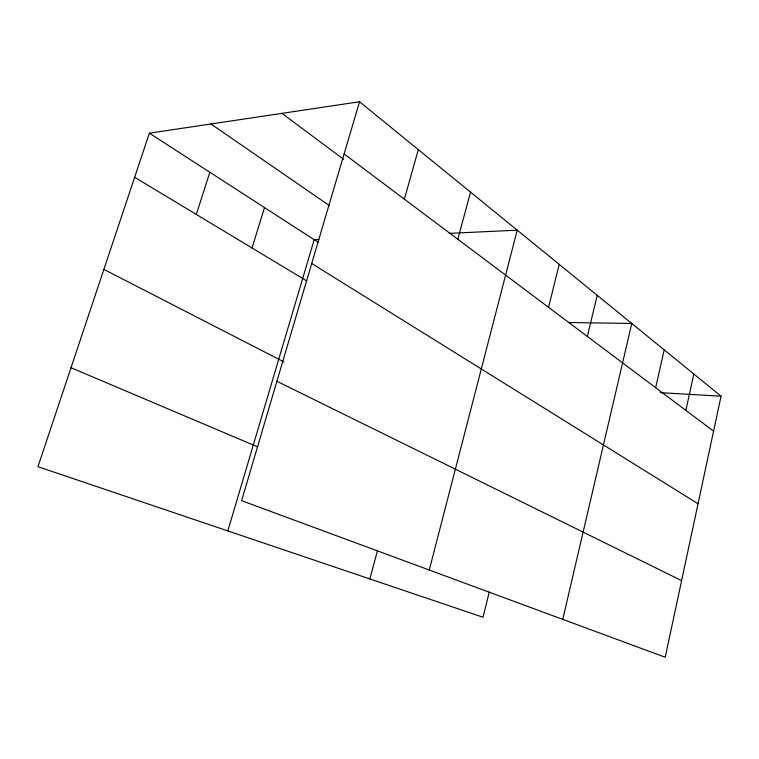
<?xml version="1.0" encoding="UTF-8"?>
<svg xmlns="http://www.w3.org/2000/svg" width="759" height="759" viewBox="0 0 759 759"><rect width="100%" height="100%" fill="white"/><g stroke="black" fill="none" stroke-linecap="round" stroke-linejoin="round"><path stroke-width="1.14" d="M721.05 396.17L665.216 657.247L241.609 500.665L359.538 101.753L721.05 396.17L660.273 392.678M685.861 410.363L693.849 374.016M655.643 387.697L664.201 349.871M562.761 619.372L631.773 323.457L568.538 322.509M587.333 336.446L597.238 295.336M489.27 592.001L483.028 617.238L37.95 466.681L149.381 133.176L359.538 101.753M548.529 307.329L559.241 264.388M429.262 570.028L517.23 230.176L449.3 233.355M369.851 578.956L377.46 550.654M457.829 239.265L470.533 192.141M404.357 199.152L418.313 149.618M227.833 530.911L314.188 239.692L318.837 239.474M252.054 248.003L264.493 207.577M196.315 214.427L209.826 172.246M71.014 367.726L257.633 446.861M276.902 381.284L681.61 580.616M103.869 269.388L283.942 361.92M134.647 177.283L306.693 280.906M311.721 263.506L698.043 503.767M149.381 133.176L318.125 242.244M210.945 123.973L329.472 205.661M281.921 113.357L343.647 159.324M344.112 153.944L713.564 431.15"/></g></svg>
